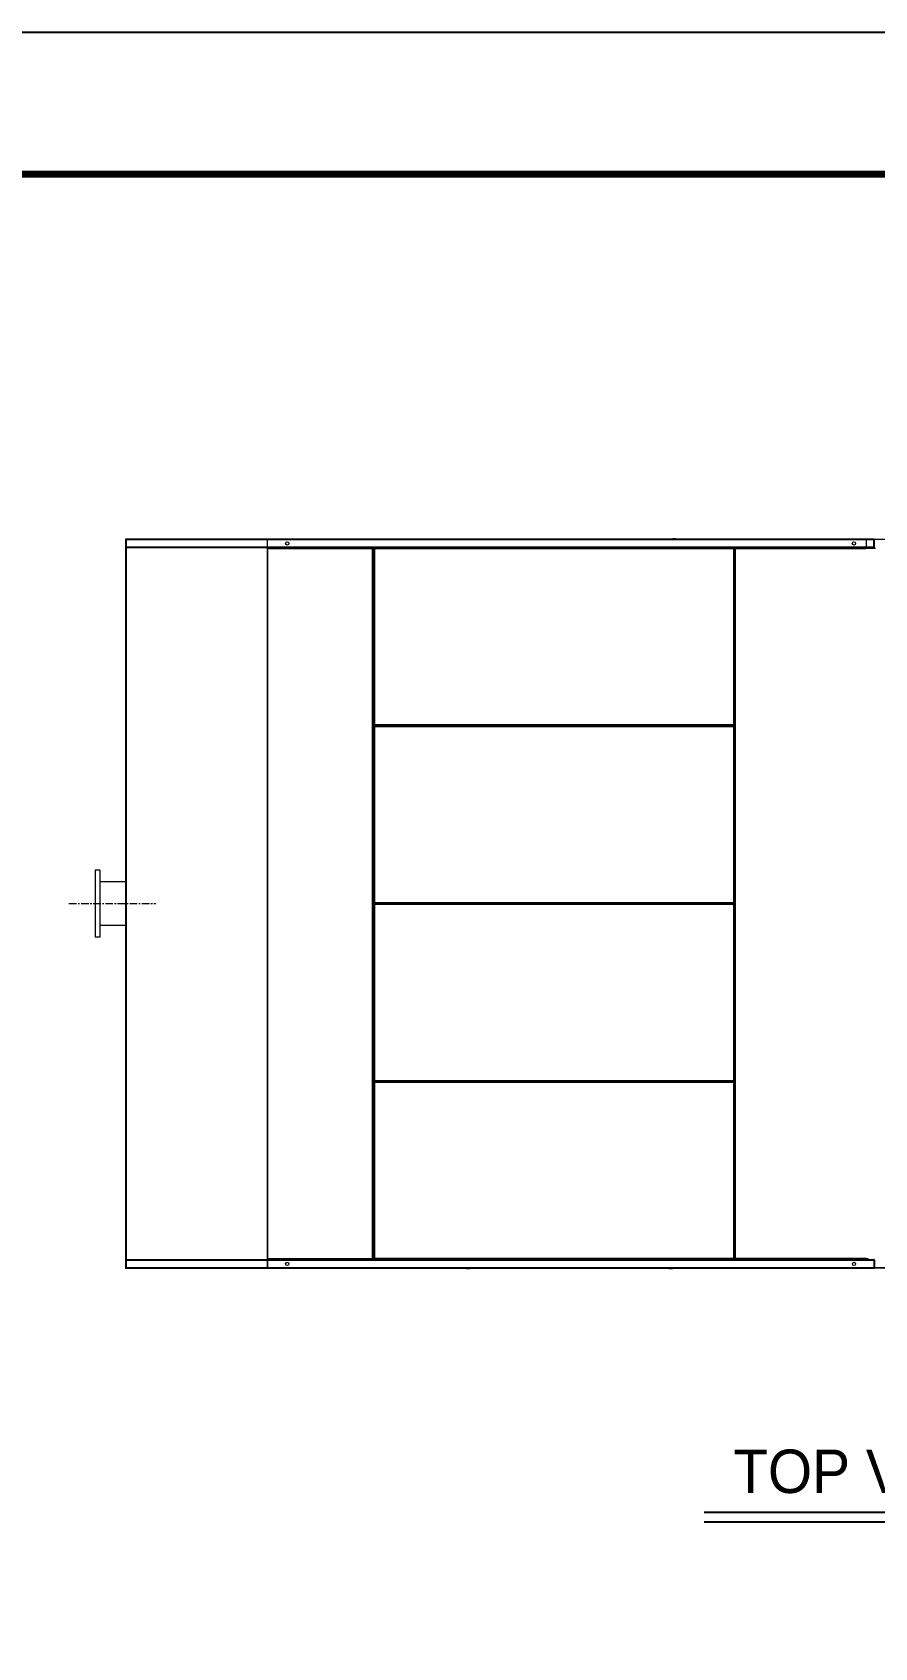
# Model space of a CAD drawing. Header units: millimetres. Extents: x 2739 to 32146, y 1792 to 22587.
# Drawn here: x 11671 to 15833, y 14609 to 22587 of the extents above; entities that cross this region are included whole.
import ezdxf
from ezdxf.enums import TextEntityAlignment as Align

# ---------------------------------------------------------------- set-up
doc = ezdxf.new("R2010")
doc.units = ezdxf.units.MM
doc.linetypes.add('CENTER', pattern=[2, 1.25, -0.25, 0.25, -0.25])
for name, color, linetype in [('center', 1, 'CENTER'), ('냉각탑_box', 1, 'Continuous'), ('냉각탑_form', 1, 'Continuous'), ('냉각탑_text', 3, 'Continuous')]:
    doc.layers.add(name, color=color, linetype=linetype)
doc.styles.add('돋움', font='Dotum.ttf')

# ---------------------------------------------------------------- blocks, each defined once
blk = doc.blocks.new('4')
at = {"lineweight": 20}
for p, q in [((12832.3, 20084), (12132.3, 20084)), ((12132.3, 20084), (12132.3, 16484)), ((12135.3, 20084), (12135.3, 16484)), ((12832.3, 20081), (12135.3, 20081)), ((12832.3, 20045), (12135.3, 20045)), ((12832.3, 20042), (12135.3, 20042)), ((12832.3, 16484), (12832.3, 20084)), ((15828.8, 20084), (18231, 20084)), ((12135.3, 16526), (12832.3, 16526)), ((12135.3, 16523), (12832.3, 16523)), ((12132.3, 16484), (12832.3, 16484)), ((12135.3, 16487), (12832.3, 16487)), ((18231, 16484), (12832.3, 16484))]:
    blk.add_line(p, q, dxfattribs=at)
at = {"color": 7, "lineweight": 20}
for p, q in [((15828.8, 20084), (12832.3, 20084)), ((15828.8, 20080.6), (12832.3, 20080.6)), ((15828.8, 20045.4), (12832.3, 20045.4)), ((15827.1, 20042), (12833.9, 20042)), ((12835.3, 16531.4), (12835.3, 20036.6)), ((13352.5, 16531.4), (13352.5, 20036.6)), ((13355.9, 16529.7), (13355.9, 20038.3)), ((15136.5, 20040), (13361.3, 20040)), ((15136.5, 20036.6), (13361.3, 20036.6)), ((15141.9, 16529.7), (15141.9, 20038.3)), ((15145.3, 16531.4), (15145.3, 20036.6)), ((15136.5, 19166.4), (13361.3, 19166.4)), ((15136.5, 19163), (13361.3, 19163)), ((15136.5, 19161.5), (13361.3, 19161.5)), ((15136.5, 19158.1), (13361.3, 19158.1)), ((15136.5, 18287.9), (13361.3, 18287.9)), ((15136.5, 18284.5), (13361.3, 18284.5)), ((15136.5, 18283), (13361.3, 18283)), ((15136.5, 18279.6), (13361.3, 18279.6)), ((15136.5, 17409.4), (13361.3, 17409.4)), ((15136.5, 17406), (13361.3, 17406)), ((15136.5, 17404.5), (13361.3, 17404.5)), ((15136.5, 17401.1), (13361.3, 17401.1)), ((12832.3, 16522.6), (15828.9, 16522.6)), ((12834, 16526), (15827.2, 16526)), ((15136.5, 16530.9), (13361.3, 16530.9)), ((15136.5, 16527.5), (13361.3, 16527.5)), ((12832.3, 16487.4), (15828.9, 16487.4)), ((12832.3, 16484), (15828.9, 16484))]:
    blk.add_line(p, q, dxfattribs=at)
at = {"color": 7, "lineweight": 20, "ltscale": 0.000562932}
for p, q in [((12832.3, 20038.3), (12833.3, 20038.3)), ((13354.6, 20038.3), (13355.9, 20038.3)), ((15141.9, 20038.3), (15143.3, 20038.3)), ((12833.3, 16529.7), (12832.3, 16529.7)), ((13355.9, 16529.7), (13354.6, 16529.7)), ((15143.3, 16529.7), (15141.9, 16529.7)), ((15791.6, 16529.7), (15792.9, 16529.7))]:
    blk.add_line(p, q, dxfattribs=at)
at = {"color": 7, "lineweight": 20, "ltscale": 0.23175}
for p, q in [((13352.5, 20036.6), (12832.3, 20036.6)), ((12832.3, 16531.4), (13352.5, 16531.4))]:
    blk.add_line(p, q, dxfattribs=at)
at = {"color": 7, "lineweight": 20, "ltscale": 0.000502197}
for p, q in [((12834.5, 20038.3), (12833.3, 20038.3)), ((13353.4, 20038.3), (13354.6, 20038.3)), ((15144.5, 20038.3), (15143.3, 20038.3)), ((12834.5, 16529.7), (12833.3, 16529.7)), ((15144.5, 16529.7), (15143.3, 16529.7)), ((15790.4, 16529.7), (15791.6, 16529.7))]:
    blk.add_line(p, q, dxfattribs=at)
at = {"color": 7, "lineweight": 20, "ltscale": 0.232167}
for p, q in [((13353, 20040), (12833.9, 20040)), ((12833.9, 16528), (13353, 16528))]:
    blk.add_line(p, q, dxfattribs=at)
at = {"color": 7, "lineweight": 20, "ltscale": 0.000414929}
for p, q in [((12833.9, 20040), (12833.9, 20039)), ((13353.9, 20040), (13353.9, 20039)), ((15143.9, 20040), (15143.9, 20039)), ((12833.9, 16528), (12833.9, 16529)), ((13353.9, 16528), (13353.9, 16529)), ((15143.9, 16529), (15143.9, 16528)), ((15790.9, 16529), (15790.9, 16528))]:
    blk.add_line(p, q, dxfattribs=at)
at = {"color": 7, "lineweight": 20, "ltscale": 0.000375}
for p, q in [((12834.8, 20040), (12833.9, 20040)), ((12879, 20040), (12878.1, 20040)), ((13353, 20040), (13353.9, 20040)), ((13873.2, 20040), (13874.1, 20040)), ((15139.9, 20037.1), (15139.9, 20038)), ((15144.8, 20040), (15143.9, 20040)), ((15391, 20040), (15390.1, 20040)), ((15785.2, 20040), (15786.1, 20040)), ((15790, 20040), (15790.9, 20040)), ((15139.9, 19165.9), (15139.9, 19165)), ((15139.9, 19158.6), (15139.9, 19159.5)), ((15139.9, 18287.4), (15139.9, 18286.5)), ((15139.9, 18282.1), (15139.9, 18283)), ((15139.9, 17410.9), (15139.9, 17410)), ((15139.9, 17403.6), (15139.9, 17404.5)), ((12834.8, 16528), (12833.9, 16528)), ((13353, 16528), (13353.9, 16528)), ((15139.9, 16532.4), (15139.9, 16531.5)), ((15144.8, 16528), (15143.9, 16528)), ((15790, 16528), (15790.9, 16528))]:
    blk.add_line(p, q, dxfattribs=at)
at = {"color": 7, "lineweight": 20, "ltscale": 0.000293404}
for p, q in [((12833.9, 20038.3), (12833.9, 20039)), ((13353.9, 20038.3), (13353.9, 20039)), ((15143.9, 20038.3), (15143.9, 20039)), ((12833.9, 16529.7), (12833.9, 16529)), ((13353.9, 16529.7), (13353.9, 16529)), ((15143.9, 16529.7), (15143.9, 16529)), ((15790.9, 16529.7), (15790.9, 16529))]:
    blk.add_line(p, q, dxfattribs=at)
at = {"color": 7, "lineweight": 20, "ltscale": 0.000333333}
for p, q in [((12835.1, 20040), (12834.3, 20040)), ((12916.5, 20040), (12915.6, 20040)), ((13061.2, 20040), (13060.4, 20040)), ((13110.3, 20040), (13111.1, 20040)), ((13191.6, 20040), (13192.5, 20040)), ((13336.4, 20040), (13337.2, 20040))]:
    blk.add_line(p, q, dxfattribs=at)
at = {"color": 7, "lineweight": 20, "ltscale": 0.010333}
blk.add_line((13299.9, 20042), (13324.7, 20042), dxfattribs=at)
at = {"color": 7, "lineweight": 20, "ltscale": 0.000833346}
for p, q in [((13324.7, 20042), (13324.7, 20040)), ((15324.7, 20042), (15324.7, 20040))]:
    blk.add_line(p, q, dxfattribs=at)
at = {"color": 7, "lineweight": 20, "ltscale": 0.000625002}
blk.add_line((13353, 20040), (13354.5, 20040), dxfattribs=at)
at = {"color": 7, "lineweight": 20, "ltscale": 0.001542}
blk.add_line((13354.5, 20040), (13358.2, 20040), dxfattribs=at)
at = {"color": 7, "lineweight": 20, "ltscale": 0.000708346}
blk.add_line((13354.5, 20040), (13354.5, 20038.3), dxfattribs=at)
at = {"color": 7, "lineweight": 20, "ltscale": 0.000547135}
for p, q in [((13357.2, 20038.3), (13355.9, 20038.3)), ((13357.2, 16529.7), (13355.9, 16529.7))]:
    blk.add_line(p, q, dxfattribs=at)
at = {"color": 7, "lineweight": 20, "ltscale": 0.000414935}
for p, q in [((13356.9, 20039), (13356.2, 20038.3)), ((15829.5, 20043), (15828.8, 20043.7)), ((13356.9, 19526), (13356.2, 19526.7)), ((13356.9, 19522), (13356.2, 19521.3)), ((13356.9, 18966), (13356.2, 18966.7)), ((13356.9, 18962), (13356.2, 18961.3)), ((13356.9, 18495), (13356.2, 18495.7)), ((13356.9, 18073), (13356.2, 18072.3)), ((13356.9, 17606), (13356.2, 17606.7)), ((13356.9, 17602), (13356.2, 17601.3)), ((13356.9, 17046), (13356.2, 17046.7)), ((13356.9, 17042), (13356.2, 17041.3)), ((13356.9, 16529), (13356.2, 16529.7)), ((15829.6, 16525), (15828.9, 16524.3))]:
    blk.add_line(p, q, dxfattribs=at)
at = {"color": 7, "lineweight": 20, "ltscale": 0.000249753}
blk.add_line((13357.6, 20038), (13358.2, 20038), dxfattribs=at)
at = {"color": 7, "lineweight": 20, "ltscale": 0.000833333}
for p, q in [((13359.9, 20037.1), (13357.9, 20037.1)), ((13358.2, 20038), (13358.2, 20040)), ((15136.5, 20038), (15136.5, 20040)), ((15137.9, 20037.1), (15139.9, 20037.1)), ((15139.6, 20038), (15139.6, 20040)), ((13359.9, 19165.9), (13357.9, 19165.9)), ((13359.9, 19158.6), (13357.9, 19158.6)), ((13358.2, 19165), (13358.2, 19163)), ((13358.2, 19159.5), (13358.2, 19161.5)), ((15136.5, 19165), (15136.5, 19163)), ((15136.5, 19159.5), (15136.5, 19161.5)), ((15137.9, 19165.9), (15139.9, 19165.9)), ((15137.9, 19158.6), (15139.9, 19158.6)), ((15139.6, 19165), (15139.6, 19163)), ((15139.6, 19159.5), (15139.6, 19161.5)), ((13357.9, 18490), (13355.9, 18490)), ((13359.9, 18287.4), (13357.9, 18287.4)), ((13359.9, 18280.1), (13357.9, 18280.1)), ((13358.2, 18286.5), (13358.2, 18284.5)), ((13358.2, 18281), (13358.2, 18283)), ((15136.5, 18286.5), (15136.5, 18284.5)), ((15136.5, 18281), (15136.5, 18283)), ((15137.9, 18287.4), (15139.9, 18287.4)), ((15137.9, 18280.1), (15139.9, 18280.1)), ((15139.6, 18286.5), (15139.6, 18284.5)), ((15139.6, 18281), (15139.6, 18283)), ((13357.9, 18078), (13355.9, 18078)), ((13359.9, 17408.9), (13357.9, 17408.9)), ((13359.9, 17401.6), (13357.9, 17401.6)), ((13358.2, 17408), (13358.2, 17406)), ((13358.2, 17402.5), (13358.2, 17404.5)), ((15136.5, 17408), (15136.5, 17406)), ((15136.5, 17402.5), (15136.5, 17404.5)), ((15137.9, 17408.9), (15139.9, 17408.9)), ((15137.9, 17401.6), (15139.9, 17401.6)), ((15139.6, 17408), (15139.6, 17406)), ((15139.6, 17402.5), (15139.6, 17404.5)), ((13359.9, 16530.4), (13357.9, 16530.4)), ((13358.2, 16529.5), (13358.2, 16527.5)), ((15136.5, 16529.5), (15136.5, 16527.5)), ((15137.9, 16530.4), (15139.9, 16530.4)), ((15139.6, 16529.5), (15139.6, 16527.5))]:
    blk.add_line(p, q, dxfattribs=at)
at = {"color": 7, "lineweight": 20, "ltscale": 0.000208333}
for p, q in [((13357.9, 20037.1), (13357.9, 20036.6)), ((13359.9, 20037.1), (13359.9, 20036.6)), ((15137.9, 20036.6), (15137.9, 20037.1)), ((15139.9, 20036.6), (15139.9, 20037.1)), ((13357.9, 19166.4), (13357.9, 19165.9)), ((13357.9, 19158.6), (13357.9, 19158.1)), ((13359.9, 19166.4), (13359.9, 19165.9)), ((13359.9, 19158.6), (13359.9, 19158.1)), ((15137.9, 19165.9), (15137.9, 19166.4)), ((15137.9, 19158.1), (15137.9, 19158.6)), ((15139.9, 19165.9), (15139.9, 19166.4)), ((15139.9, 19158.1), (15139.9, 19158.6)), ((13357.9, 18287.9), (13357.9, 18287.4)), ((13357.9, 18280.1), (13357.9, 18279.6)), ((13359.9, 18287.9), (13359.9, 18287.4)), ((13359.9, 18280.1), (13359.9, 18279.6)), ((15137.9, 18287.4), (15137.9, 18287.9)), ((15137.9, 18279.6), (15137.9, 18280.1)), ((15139.9, 18287.4), (15139.9, 18287.9)), ((15139.9, 18279.6), (15139.9, 18280.1)), ((13357.9, 17409.4), (13357.9, 17408.9)), ((13357.9, 17401.6), (13357.9, 17401.1)), ((13359.9, 17409.4), (13359.9, 17408.9)), ((13359.9, 17401.6), (13359.9, 17401.1)), ((15137.9, 17408.9), (15137.9, 17409.4)), ((15137.9, 17401.1), (15137.9, 17401.6)), ((15139.9, 17408.9), (15139.9, 17409.4)), ((15139.9, 17401.1), (15139.9, 17401.6)), ((13357.9, 16530.9), (13357.9, 16530.4)), ((13359.9, 16530.9), (13359.9, 16530.4)), ((15137.9, 16530.4), (15137.9, 16530.9)), ((15139.9, 16530.4), (15139.9, 16530.9))]:
    blk.add_line(p, q, dxfattribs=at)
at = {"color": 7, "lineweight": 20, "ltscale": 0.001417}
for p, q in [((13357.9, 20036.6), (13361.3, 20036.6)), ((13361.3, 20036.6), (13361.3, 20040)), ((15136.5, 20036.6), (15136.5, 20040)), ((15139.9, 20036.6), (15136.5, 20036.6)), ((15791.2, 20080.6), (15791.2, 20084)), ((15828.8, 20080.6), (15828.8, 20084)), ((13357.9, 19166.4), (13361.3, 19166.4)), ((13357.9, 19158.1), (13361.3, 19158.1)), ((13361.3, 19166.4), (13361.3, 19163)), ((13361.3, 19158.1), (13361.3, 19161.5)), ((15139.9, 19166.4), (15136.5, 19166.4)), ((15136.5, 19166.4), (15136.5, 19163)), ((15136.5, 19158.1), (15136.5, 19161.5)), ((15139.9, 19158.1), (15136.5, 19158.1)), ((13357.9, 18287.9), (13361.3, 18287.9)), ((13357.9, 18279.6), (13361.3, 18279.6)), ((13361.3, 18287.9), (13361.3, 18284.5)), ((13361.3, 18279.6), (13361.3, 18283)), ((15139.9, 18287.9), (15136.5, 18287.9)), ((15136.5, 18287.9), (15136.5, 18284.5)), ((15136.5, 18279.6), (15136.5, 18283)), ((15139.9, 18279.6), (15136.5, 18279.6)), ((13357.9, 17409.4), (13361.3, 17409.4)), ((13357.9, 17401.1), (13361.3, 17401.1)), ((13361.3, 17409.4), (13361.3, 17406)), ((13361.3, 17401.1), (13361.3, 17404.5)), ((15139.9, 17409.4), (15136.5, 17409.4)), ((15136.5, 17409.4), (15136.5, 17406)), ((15136.5, 17401.1), (15136.5, 17404.5)), ((15139.9, 17401.1), (15136.5, 17401.1)), ((13357.9, 16530.9), (13361.3, 16530.9)), ((13361.3, 16530.9), (13361.3, 16527.5)), ((15139.9, 16530.9), (15136.5, 16530.9)), ((15136.5, 16530.9), (15136.5, 16527.5)), ((12832.3, 16487.4), (12832.3, 16484)), ((15791.2, 16487.4), (15791.2, 16484)), ((15828.9, 16487.4), (15828.9, 16484))]:
    blk.add_line(p, q, dxfattribs=at)
at = {"color": 7, "lineweight": 20, "ltscale": 0.362583}
for p, q in [((13357.9, 20036.6), (13357.9, 19166.4)), ((13361.3, 20036.6), (13361.3, 19166.4)), ((15136.5, 19166.4), (15136.5, 20036.6)), ((15139.9, 19166.4), (15139.9, 20036.6)), ((13357.9, 19158.1), (13357.9, 18287.9)), ((13361.3, 19158.1), (13361.3, 18287.9)), ((15136.5, 18287.9), (15136.5, 19158.1)), ((15139.9, 18287.9), (15139.9, 19158.1)), ((13357.9, 18279.6), (13357.9, 17409.4)), ((13361.3, 18279.6), (13361.3, 17409.4)), ((15136.5, 17409.4), (15136.5, 18279.6)), ((15139.9, 17409.4), (15139.9, 18279.6)), ((13357.9, 17401.1), (13357.9, 16530.9)), ((13361.3, 17401.1), (13361.3, 16530.9)), ((15136.5, 16530.9), (15136.5, 17401.1)), ((15139.9, 16530.9), (15139.9, 17401.1))]:
    blk.add_line(p, q, dxfattribs=at)
at = {"color": 7, "lineweight": 20, "ltscale": 0.001292}
for p, q in [((13358.2, 20040), (13361.3, 20040)), ((13358.2, 20038), (13361.3, 20038)), ((15139.6, 20040), (15136.5, 20040)), ((15139.6, 20038), (15136.5, 20038)), ((13358.2, 19165), (13361.3, 19165)), ((13358.2, 19163), (13361.3, 19163)), ((13358.2, 19161.5), (13361.3, 19161.5)), ((13358.2, 19159.5), (13361.3, 19159.5)), ((15139.6, 19165), (15136.5, 19165)), ((15139.6, 19163), (15136.5, 19163)), ((15139.6, 19161.5), (15136.5, 19161.5)), ((15139.6, 19159.5), (15136.5, 19159.5)), ((13358.2, 18286.5), (13361.3, 18286.5)), ((13358.2, 18284.5), (13361.3, 18284.5)), ((13358.2, 18283), (13361.3, 18283)), ((13358.2, 18281), (13361.3, 18281)), ((15139.6, 18286.5), (15136.5, 18286.5)), ((15139.6, 18284.5), (15136.5, 18284.5)), ((15139.6, 18283), (15136.5, 18283)), ((15139.6, 18281), (15136.5, 18281)), ((13358.2, 17408), (13361.3, 17408)), ((13358.2, 17406), (13361.3, 17406)), ((13358.2, 17404.5), (13361.3, 17404.5)), ((13358.2, 17402.5), (13361.3, 17402.5)), ((15139.6, 17408), (15136.5, 17408)), ((15139.6, 17406), (15136.5, 17406)), ((15139.6, 17404.5), (15136.5, 17404.5)), ((15139.6, 17402.5), (15136.5, 17402.5)), ((13358.2, 16529.5), (13361.3, 16529.5)), ((13358.2, 16527.5), (13361.3, 16527.5)), ((15139.6, 16529.5), (15136.5, 16529.5)), ((15139.6, 16527.5), (15136.5, 16527.5))]:
    blk.add_line(p, q, dxfattribs=at)
at = {"color": 7, "lineweight": 20, "ltscale": 0.000583333}
for p, q in [((13361.3, 20037.1), (13359.9, 20037.1)), ((15136.5, 20037.1), (15137.9, 20037.1)), ((15830.1, 20040), (15828.7, 20040)), ((13361.3, 19165.9), (13359.9, 19165.9)), ((13361.3, 19158.6), (13359.9, 19158.6)), ((15136.5, 19165.9), (15137.9, 19165.9)), ((15136.5, 19158.6), (15137.9, 19158.6)), ((13361.3, 18287.4), (13359.9, 18287.4)), ((13361.3, 18280.1), (13359.9, 18280.1)), ((15136.5, 18287.4), (15137.9, 18287.4)), ((15136.5, 18280.1), (15137.9, 18280.1)), ((13361.3, 17408.9), (13359.9, 17408.9)), ((13361.3, 17401.6), (13359.9, 17401.6)), ((15136.5, 17408.9), (15137.9, 17408.9)), ((15136.5, 17401.6), (15137.9, 17401.6)), ((13361.3, 16530.4), (13359.9, 16530.4)), ((13359.9, 16530), (13361.3, 16530)), ((15136.5, 16530.4), (15137.9, 16530.4)), ((15794.3, 16529.7), (15792.9, 16529.7))]:
    blk.add_line(p, q, dxfattribs=at)
at = {"color": 7, "lineweight": 20, "ltscale": 0.000128159}
for p, q in [((13361.3, 20039.7), (13361.3, 20040)), ((13361.3, 19163.3), (13361.3, 19163)), ((13361.3, 19161.2), (13361.3, 19161.5)), ((13361.3, 18284.8), (13361.3, 18284.5)), ((13361.3, 18282.7), (13361.3, 18283)), ((13361.3, 17406.3), (13361.3, 17406)), ((13361.3, 17404.2), (13361.3, 17404.5)), ((13361.3, 16527.8), (13361.3, 16527.5))]:
    blk.add_line(p, q, dxfattribs=at)
at = {"color": 7, "lineweight": 20, "ltscale": 0.00075}
for p, q in [((13395.1, 20040), (13393.3, 20040)), ((13461.1, 20040), (13462.9, 20040)), ((13929.1, 20040), (13927.3, 20040)), ((14071.1, 20040), (14072.9, 20040)), ((14234.1, 20040), (14232.3, 20040)), ((14376.1, 20040), (14377.9, 20040)), ((14844.1, 20040), (14842.3, 20040)), ((14910.1, 20040), (14911.9, 20040))]:
    blk.add_line(p, q, dxfattribs=at)
at = {"color": 7, "lineweight": 20, "ltscale": 0.000374988}
for p, q in [((13880.2, 20040), (13879.3, 20040)), ((14509.4, 20040), (14510.3, 20040)), ((14517.2, 20040), (14516.3, 20040)), ((15146.4, 20040), (15147.3, 20040)), ((15154.2, 20040), (15153.3, 20040)), ((15783.4, 20040), (15784.3, 20040))]:
    blk.add_line(p, q, dxfattribs=at)
at = {"color": 7, "lineweight": 20, "ltscale": 0.005083}
for p, q in [((14816.6, 20085.6), (14828.8, 20085.6)), ((14848.1, 20085.6), (14835.9, 20085.6)), ((13816.1, 16482.4), (13828.3, 16482.4)), ((13847.6, 16482.4), (13835.4, 16482.4)), ((14816.6, 16482.4), (14828.8, 16482.4)), ((14848.1, 16482.4), (14835.9, 16482.4))]:
    blk.add_line(p, q, dxfattribs=at)
at = {"color": 7, "lineweight": 20, "ltscale": 0.000208344}
for p, q in [((15136.5, 20037.1), (15136.5, 20036.6)), ((15136.5, 19158.6), (15136.5, 19158.1)), ((15136.5, 18280.1), (15136.5, 18279.6)), ((15136.5, 17401.6), (15136.5, 17401.1))]:
    blk.add_line(p, q, dxfattribs=at)
at = {"color": 7, "lineweight": 20, "ltscale": 0.002167}
blk.add_line((15139.6, 20040), (15144.8, 20040), dxfattribs=at)
at = {"color": 7, "lineweight": 20, "ltscale": 0.000124937}
for p, q in [((15139.9, 20038), (15139.6, 20038)), ((15139.9, 19165), (15139.6, 19165)), ((15139.9, 19159.5), (15139.6, 19159.5)), ((15139.9, 18286.5), (15139.6, 18286.5)), ((15139.9, 18283), (15139.6, 18283)), ((15139.9, 17404.5), (15139.6, 17404.5))]:
    blk.add_line(p, q, dxfattribs=at)
at = {"color": 7, "lineweight": 20, "ltscale": 0.000833328}
for p, q in [((15139.9, 20036.6), (15141.9, 20036.6)), ((15139.9, 16558), (15141.9, 16558))]:
    blk.add_line(p, q, dxfattribs=at)
at = {"color": 7, "lineweight": 20, "ltscale": 0.268833}
for p, q in [((15790, 20040), (15144.8, 20040)), ((15790, 16528), (15144.8, 16528))]:
    blk.add_line(p, q, dxfattribs=at)
at = {"color": 7, "lineweight": 20, "ltscale": 0.268417}
for p, q in [((15789.5, 20036.6), (15145.3, 20036.6)), ((15789.5, 16531.4), (15145.3, 16531.4))]:
    blk.add_line(p, q, dxfattribs=at)
at = {"color": 7, "lineweight": 20, "ltscale": 0.008667}
blk.add_line((15303.9, 20042), (15324.7, 20042), dxfattribs=at)
at = {"color": 7, "lineweight": 20, "ltscale": 0.000162417}
blk.add_line((15790.4, 20040), (15790, 20040), dxfattribs=at)
at = {"color": 7, "lineweight": 20, "ltscale": 0.004227}
blk.add_line((15790.4, 20040), (15800.6, 20040), dxfattribs=at)
at = {"color": 7, "lineweight": 20, "ltscale": 0.014667}
for p, q in [((15791.2, 20080.6), (15791.2, 20045.4)), ((15828.8, 20045.4), (15828.8, 20080.6)), ((12832.3, 16522.6), (12832.3, 16487.4)), ((15828.9, 16522.6), (15828.9, 16487.4))]:
    blk.add_line(p, q, dxfattribs=at)
at = {"color": 7, "lineweight": 20, "ltscale": 0.001131}
for p, q in [((15791.2, 20042.7), (15791.2, 20045.4)), ((15828.8, 20045.4), (15828.8, 20042.7)), ((12832.3, 16522.6), (12832.3, 16525.3)), ((15828.9, 16525.3), (15828.9, 16522.6))]:
    blk.add_line(p, q, dxfattribs=at)
at = {"color": 7, "lineweight": 20, "ltscale": 0.011728}
blk.add_line((15800.6, 20040), (15828.7, 20040), dxfattribs=at)
at = {"color": 7, "lineweight": 20, "ltscale": 0.015372}
blk.add_line((15800.6, 20040), (15837.4, 20040), dxfattribs=at)
at = {"color": 7, "lineweight": 20, "ltscale": 0.000902586}
blk.add_line((15829.3, 20042), (15827.1, 20042), dxfattribs=at)
at = {"color": 7, "lineweight": 20, "ltscale": 0.000708333}
for p, q in [((15830.5, 20082), (15828.8, 20082)), ((13354.5, 16528), (13354.5, 16529.7)), ((15830.6, 16486), (15828.9, 16486))]:
    blk.add_line(p, q, dxfattribs=at)
at = {"color": 7, "lineweight": 20, "ltscale": 0.000708334}
for p, q in [((15830.5, 20045.4), (15828.8, 20045.4)), ((15830.6, 16522.6), (15828.9, 16522.6))]:
    blk.add_line(p, q, dxfattribs=at)
at = {"color": 7, "lineweight": 20, "ltscale": 0.00030251}
blk.add_line((15829.2, 20083.3), (15829.2, 20084), dxfattribs=at)
at = {"color": 7, "lineweight": 20, "ltscale": 2.22761e-05}
blk.add_line((15830.4, 20044.8), (15830.5, 20044.8), dxfattribs=at)
at = {"color": 7, "lineweight": 20, "ltscale": 2.22174e-05}
blk.add_line((15830.4, 20044.8), (15830.5, 20044.8), dxfattribs=at)
at = {"color": 7, "lineweight": 20, "ltscale": 0.000333335}
blk.add_line((15830.5, 20082.8), (15830.5, 20082), dxfattribs=at)
at = {"color": 7, "lineweight": 20, "ltscale": 0.01525}
for p, q in [((15830.5, 20082), (15830.5, 20045.4)), ((15830.6, 16486), (15830.6, 16522.6))]:
    blk.add_line(p, q, dxfattribs=at)
at = {"color": 7, "lineweight": 20, "ltscale": 0.000249929}
blk.add_line((15830.5, 20045.4), (15830.5, 20044.8), dxfattribs=at)
at = {"color": 7, "lineweight": 20, "ltscale": 0.000824955}
blk.add_line((15830.5, 20044.8), (15830.5, 20042.8), dxfattribs=at)
at = {"color": 7, "lineweight": 20, "ltscale": 0.000364732}
for p, q in [((15831, 20042.6), (15830.5, 20043.3)), ((15831, 16525.4), (15830.5, 16524.7))]:
    blk.add_line(p, q, dxfattribs=at)
at = {"color": 7, "lineweight": 20, "ltscale": 0.015833}
for p, q in [((15832.1, 20044.8), (15832.1, 20082.8)), ((15832.1, 16523.2), (15832.1, 16485.2))]:
    blk.add_line(p, q, dxfattribs=at)
at = {"color": 7, "lineweight": 20, "ltscale": 0.00083334}
for p, q in [((15141.9, 20010), (15139.9, 20010)), ((15141.9, 16531.4), (15139.9, 16531.4))]:
    blk.add_line(p, q, dxfattribs=at)
at = {"color": 7, "lineweight": 20, "ltscale": 0.000547189}
for p, q in [((13357.2, 19526.7), (13355.9, 19526.7)), ((13357.2, 19521.3), (13355.9, 19521.3)), ((13357.2, 18966.7), (13355.9, 18966.7)), ((13357.2, 18961.3), (13355.9, 18961.3)), ((13357.2, 18495.7), (13355.9, 18495.7)), ((13357.2, 18072.3), (13355.9, 18072.3)), ((13357.2, 17606.7), (13355.9, 17606.7)), ((13357.2, 17601.3), (13355.9, 17601.3)), ((13357.2, 17046.7), (13355.9, 17046.7)), ((13357.2, 17041.3), (13355.9, 17041.3))]:
    blk.add_line(p, q, dxfattribs=at)
at = {"color": 7, "lineweight": 20, "ltscale": 0.003042}
for p, q in [((13357.9, 19158.6), (13357.9, 19165.9)), ((13357.9, 18280.1), (13357.9, 18287.4)), ((13357.9, 18280.1), (13357.9, 18287.4)), ((13357.9, 17401.6), (13357.9, 17408.9))]:
    blk.add_line(p, q, dxfattribs=at)
at = {"color": 7, "lineweight": 20, "ltscale": 0.000625}
for p, q in [((13361.3, 19161.5), (13361.3, 19163)), ((13458, 19161.5), (13458, 19163)), ((13461.4, 19161.5), (13461.4, 19163)), ((13466.1, 19163), (13466.1, 19161.5)), ((13520.4, 19163), (13520.4, 19161.5)), ((13525.6, 19163), (13525.6, 19161.5)), ((13540.4, 19161.5), (13540.4, 19163)), ((13542.9, 19161.5), (13542.9, 19163)), ((13545.5, 19163), (13545.5, 19161.5)), ((13545.5, 19163), (13545.5, 19161.5)), ((13545.6, 19163), (13545.6, 19161.5)), ((13550.7, 19163), (13550.7, 19161.5)), ((13552.7, 19163), (13552.7, 19161.5)), ((13587.5, 19163), (13587.5, 19161.5)), ((13872.7, 19161.5), (13872.7, 19163)), ((13876.1, 19161.5), (13876.1, 19163)), ((13877.3, 19163), (13877.3, 19161.5)), ((13880.7, 19163), (13880.7, 19161.5)), ((13884.3, 19163), (13884.3, 19161.5)), ((13924.1, 19163), (13924.1, 19161.5)), ((13929.3, 19163), (13929.3, 19161.5)), ((13991.9, 19161.5), (13991.9, 19163)), ((14006.7, 19161.5), (14006.7, 19163)), ((14011.9, 19163), (14011.9, 19161.5)), ((14017.1, 19163), (14017.1, 19161.5)), ((14031.9, 19161.5), (14031.9, 19163)), ((14070.9, 19163), (14070.9, 19161.5)), ((14229.1, 19163), (14229.1, 19161.5)), ((14234.3, 19163), (14234.3, 19161.5)), ((14375.9, 19163), (14375.9, 19161.5)), ((14508.9, 19163), (14508.9, 19161.5)), ((14512.3, 19163), (14512.3, 19161.5)), ((14514.3, 19163), (14514.3, 19161.5)), ((14517.7, 19163), (14517.7, 19161.5)), ((14521.3, 19163), (14521.3, 19161.5)), ((14839.1, 19163), (14839.1, 19161.5)), ((14844.3, 19163), (14844.3, 19161.5)), ((14909.9, 19163), (14909.9, 19161.5)), ((14915.1, 19163), (14915.1, 19161.5)), ((14915.1, 19163), (14915.1, 19161.5)), ((14917.7, 19161.5), (14917.7, 19163)), ((14919.7, 19163), (14919.7, 19161.5)), ((15005.3, 19161.5), (15005.3, 19163)), ((15020.1, 19161.5), (15020.1, 19163)), ((15025.3, 19161.5), (15025.3, 19163)), ((15035.5, 19161.5), (15035.5, 19163)), ((15070.1, 19161.5), (15070.1, 19163)), ((15073.5, 19161.5), (15073.5, 19163)), ((15075.5, 19163), (15075.5, 19161.5)), ((15075.5, 19163), (15075.5, 19161.5)), ((15075.6, 19163), (15075.6, 19161.5)), ((15080.7, 19163), (15080.7, 19161.5)), ((15082.7, 19163), (15082.7, 19161.5)), ((13361.3, 18283), (13361.3, 18284.5)), ((13458, 18283), (13458, 18284.5)), ((13461.4, 18283), (13461.4, 18284.5)), ((13361.3, 17404.5), (13361.3, 17406)), ((13458, 17404.5), (13458, 17406)), ((13461.4, 17404.5), (13461.4, 17406))]:
    blk.add_line(p, q, dxfattribs=at)
at = {"color": 7, "lineweight": 20, "ltscale": 0.000624608}
blk.add_line((13552.9, 19163), (13552.9, 19161.5), dxfattribs=at)
at = {"color": 7, "lineweight": 20, "ltscale": 0.000624057}
for p, q in [((14076.1, 19163), (14076.1, 19161.5)), ((14381.1, 19163), (14381.1, 19161.5))]:
    blk.add_line(p, q, dxfattribs=at)
at = {"color": 7, "lineweight": 20, "ltscale": 0.000208322}
for p, q in [((15136.5, 19166.4), (15136.5, 19165.9)), ((15136.5, 18287.9), (15136.5, 18287.4)), ((15136.5, 17409.4), (15136.5, 17408.9)), ((15136.5, 16530.9), (15136.5, 16530.4))]:
    blk.add_line(p, q, dxfattribs=at)
at = {"color": 7, "lineweight": 20, "ltscale": 0.009167}
for p, q in [((12004.3, 18449), (11982.3, 18449)), ((12004.3, 18119), (11982.3, 18119))]:
    blk.add_line(p, q, dxfattribs=at)
at = {"color": 7, "lineweight": 20, "ltscale": 0.1375}
for p, q in [((11982.3, 18449), (11982.3, 18119)), ((12004.3, 18449), (12004.3, 18119))]:
    blk.add_line(p, q, dxfattribs=at)
at = {"color": 7, "lineweight": 20, "ltscale": 0.041257}
for p, q in [((12132.3, 18392.2), (12004.3, 18392.2)), ((12132.3, 18175.9), (12004.3, 18175.9))]:
    blk.add_line(p, q, dxfattribs=at)
at = {"color": 7, "lineweight": 20, "ltscale": 0.000354584}
for p, q in [((13464.6, 18283.7), (13464.6, 18284.5)), ((15138.2, 18283.7), (15138.2, 18284.5)), ((13464.6, 17405.2), (13464.6, 17406)), ((15138.2, 17405.2), (15138.2, 17406))]:
    blk.add_line(p, q, dxfattribs=at)
at = {"color": 7, "lineweight": 20, "ltscale": 0.000270413}
for p, q in [((13464.6, 18283), (13464.6, 18283.7)), ((13464.6, 17404.5), (13464.6, 17405.2))]:
    blk.add_line(p, q, dxfattribs=at)
at = {"color": 7, "lineweight": 20, "ltscale": 0.000374989}
for p, q in [((15136.5, 18280.1), (15136.5, 18281)), ((15136.5, 17401.6), (15136.5, 17402.5))]:
    blk.add_line(p, q, dxfattribs=at)
at = {"color": 7, "lineweight": 20, "ltscale": 0.000270414}
for p, q in [((15138.2, 18283), (15138.2, 18283.7)), ((15138.2, 17404.5), (15138.2, 17405.2))]:
    blk.add_line(p, q, dxfattribs=at)
at = {"color": 7, "lineweight": 20, "ltscale": 0.000833336}
for p, q in [((15139.9, 18280.1), (15139.9, 18282.1)), ((15139.9, 17401.6), (15139.9, 17403.6))]:
    blk.add_line(p, q, dxfattribs=at)
at = {"color": 7, "lineweight": 20, "ltscale": 0.000375003}
for p, q in [((15138.2, 17408.9), (15138.2, 17408)), ((15138.2, 16530.4), (15138.2, 16529.5))]:
    blk.add_line(p, q, dxfattribs=at)
at = {"color": 7, "lineweight": 20, "ltscale": 1.08536e-05}
blk.add_line((12834, 16526), (12834, 16526), dxfattribs=at)
at = {"color": 7, "lineweight": 20, "ltscale": 1.28301e-05}
blk.add_line((12834.9, 16526), (12834.9, 16526), dxfattribs=at)
at = {"color": 7, "lineweight": 20, "ltscale": 8.21853e-06}
blk.add_line((12834.9, 16526), (12834.9, 16526), dxfattribs=at)
at = {"color": 7, "lineweight": 20, "ltscale": 2.41018e-05}
blk.add_line((12835.4, 16526), (12835.5, 16526), dxfattribs=at)
at = {"color": 7, "lineweight": 20, "ltscale": 1.62238e-05}
blk.add_line((12835.5, 16526), (12835.5, 16526), dxfattribs=at)
at = {"color": 7, "lineweight": 20, "ltscale": 3.6506e-06}
blk.add_line((12835.5, 16526), (12835.5, 16526), dxfattribs=at)
at = {"color": 7, "lineweight": 20, "ltscale": 0.000833321}
for p, q in [((13324.7, 16526), (13324.7, 16528)), ((15324.7, 16526), (15324.7, 16528))]:
    blk.add_line(p, q, dxfattribs=at)
at = {"color": 7, "lineweight": 20, "ltscale": 0.000250012}
blk.add_line((13353.9, 16528), (13354.5, 16528), dxfattribs=at)
at = {"color": 7, "lineweight": 20, "ltscale": 0.001512}
blk.add_line((13358.2, 16528), (13354.6, 16528), dxfattribs=at)
at = {"color": 7, "lineweight": 20, "ltscale": 0.000251269}
blk.add_line((13358.2, 16530), (13357.6, 16530), dxfattribs=at)
at = {"color": 7, "lineweight": 20, "ltscale": 0.000208346}
blk.add_line((13359.9, 16529.5), (13359.9, 16530), dxfattribs=at)
at = {"color": 7, "lineweight": 20, "ltscale": 0.000499589}
for p, q in [((13510.4, 16526.3), (13510.4, 16527.5)), ((13550.4, 16526.3), (13550.4, 16527.5)), ((13976.9, 16526.3), (13976.9, 16527.5)), ((14046.9, 16526.3), (14046.9, 16527.5)), ((14985.3, 16526.3), (14985.3, 16527.5)), ((15025.3, 16526.3), (15025.3, 16527.5))]:
    blk.add_line(p, q, dxfattribs=at)
at = {"color": 7, "lineweight": 20, "ltscale": 0.016667}
for p, q in [((13550.4, 16526.3), (13510.4, 16526.3)), ((15025.3, 16526.3), (14985.3, 16526.3))]:
    blk.add_line(p, q, dxfattribs=at)
at = {"color": 7, "lineweight": 20, "ltscale": 8.94681e-06}
blk.add_line((13828.3, 16526), (13828.3, 16526), dxfattribs=at)
at = {"color": 7, "lineweight": 20, "ltscale": 1.51616e-05}
blk.add_line((13828.3, 16526), (13828.3, 16526), dxfattribs=at)
at = {"color": 7, "lineweight": 20, "ltscale": 2.69547e-06}
blk.add_line((13828.3, 16526), (13828.3, 16526), dxfattribs=at)
at = {"color": 7, "lineweight": 20, "ltscale": 2.70045e-06}
blk.add_line((13835.4, 16526), (13835.4, 16526), dxfattribs=at)
at = {"color": 7, "lineweight": 20, "ltscale": 8.40029e-06}
blk.add_line((13835.4, 16526), (13835.4, 16526), dxfattribs=at)
at = {"color": 7, "lineweight": 20, "ltscale": 1.51768e-05}
blk.add_line((13835.4, 16526), (13835.4, 16526), dxfattribs=at)
at = {"color": 7, "lineweight": 20, "ltscale": 0.029167}
blk.add_line((14046.9, 16526.3), (13976.9, 16526.3), dxfattribs=at)
at = {"color": 7, "lineweight": 20, "ltscale": 3.50751e-06}
blk.add_line((14828.8, 16526), (14828.8, 16526), dxfattribs=at)
at = {"color": 7, "lineweight": 20, "ltscale": 1.0193e-05}
blk.add_line((14828.8, 16526), (14828.8, 16526), dxfattribs=at)
at = {"color": 7, "lineweight": 20, "ltscale": 1.41996e-05}
blk.add_line((14828.8, 16526), (14828.8, 16526), dxfattribs=at)
at = {"color": 7, "lineweight": 20, "ltscale": 8.67599e-06}
blk.add_line((14835.9, 16526), (14835.9, 16526), dxfattribs=at)
at = {"color": 7, "lineweight": 20, "ltscale": 1.72064e-05}
blk.add_line((14835.9, 16526), (14835.9, 16526), dxfattribs=at)
at = {"color": 7, "lineweight": 20, "ltscale": 3.38591e-06}
blk.add_line((14835.9, 16526), (14835.9, 16526), dxfattribs=at)
at = {"color": 7, "lineweight": 20, "ltscale": 0.001792}
blk.add_line((15143.9, 16528), (15139.6, 16528), dxfattribs=at)
at = {"color": 7, "lineweight": 20, "ltscale": 0.004015}
for p, q in [((15800.6, 16529.6), (15790.9, 16529.6)), ((15800.6, 16528), (15790.9, 16528))]:
    blk.add_line(p, q, dxfattribs=at)
at = {"color": 7, "lineweight": 20, "ltscale": 0.000666667}
for p, q in [((15800.6, 16529.6), (15800.6, 16528)), ((13816.1, 16482.4), (13816.1, 16484)), ((13847.6, 16482.4), (13847.6, 16484)), ((14816.6, 16482.4), (14816.6, 16484)), ((14848.1, 16482.4), (14848.1, 16484))]:
    blk.add_line(p, q, dxfattribs=at)
at = {"color": 7, "lineweight": 20, "ltscale": 0.000875002}
blk.add_line((15827.2, 16526), (15829.3, 16526), dxfattribs=at)
at = {"color": 7, "lineweight": 20, "ltscale": 7.43254e-06}
blk.add_line((15827.2, 16526), (15827.2, 16526), dxfattribs=at)
at = {"color": 7, "lineweight": 20, "ltscale": 7.59711e-06}
blk.add_line((15828.7, 16526), (15828.7, 16526), dxfattribs=at)
at = {"color": 7, "lineweight": 20, "ltscale": 2.4526e-05}
blk.add_line((15828.8, 16526), (15828.7, 16526), dxfattribs=at)
at = {"color": 7, "lineweight": 20, "ltscale": 8.25854e-06}
blk.add_line((15829.3, 16526), (15829.3, 16526), dxfattribs=at)
at = {"color": 7, "lineweight": 20, "ltscale": 0.000733899}
blk.add_line((15830.5, 16523.4), (15830.5, 16525.2), dxfattribs=at)
at = {"color": 7, "lineweight": 20, "ltscale": 0.001083}
blk.add_line((18232.1, 16485.2), (12832.3, 16485.2), dxfattribs=at)
at = {"color": 7, "lineweight": 20, "ltscale": 0.000166674}
blk.add_line((15828.9, 16484), (15829.3, 16484), dxfattribs=at)
at = {"color": 7, "lineweight": 20, "ltscale": 0.000271024}
blk.add_line((15829.2, 16484.7), (15829.2, 16484), dxfattribs=at)
at = {"color": 7, "lineweight": 20, "ltscale": 0.000333326}
blk.add_line((15830.5, 16485.2), (15830.5, 16486), dxfattribs=at)
at = {"color": 7, "lineweight": 20}
for centre in [(12930.5, 20063), (15730.5, 20063), (12930.6, 16505), (15730.6, 16505)]:
    blk.add_circle(centre, 8, dxfattribs=at)
for centre, radius, start, end in [((12870.7, 20036.6), 3.4, 89.77921, 90), ((13299.9, 20036.8), 5.2, 90, 142.02054), ((13354.5, 20036.6), 3.4, 0.24046, 90), ((13361.3, 20036.6), 3.4, 155.68512, 171.54425), ((13361.3, 20036.6), 1.4, 90.46587, 159.07517), ((13361.3, 20036.6), 3.4, 90, 90.29895), ((13880.7, 20036.6), 3.4, 90, 90.23591), ((13915.9, 20036.6), 3.4, 89.7633, 90), ((14473.7, 20036.6), 3.4, 90, 90.23511), ((14508.9, 20036.6), 3.4, 89.76409, 90), ((14517.7, 20036.6), 3.4, 90, 90.23591), ((14552.9, 20036.6), 3.4, 89.7633, 90), ((14828.8, 20082.8), 2.8, 89.62908, 90), ((14835.9, 20082.8), 2.8, 90, 90.37092), ((15110.7, 20036.6), 3.4, 90, 90.23511), ((15159.7, 20019.5), 28.8, 139.91948, 142.22318), ((15145.9, 20036.6), 3.4, 89.76409, 90), ((15154.7, 20036.6), 3.4, 90, 90.23591), ((15189.9, 20036.6), 3.4, 89.7633, 90), ((15299.9, 20036.8), 5.2, 90, 142.02054), ((15747.7, 20036.6), 3.4, 90, 90.23511), ((15782.9, 20036.6), 3.4, 89.76409, 90), ((15793.5, 20036.6), 3.4, 90, 91.05253), ((15827.1, 20080.6), 3.4, 89.79383, 90), ((15827.1, 20045.4), 3.4, 270, 0), ((15828.7, 20036.6), 3.4, 89.72281, 90), ((15827.1, 20080.6), 3.4, 24.31549, 60.00002), ((15828.7, 20080.6), 3.4, 65.85098, 81.54348), ((15829.3, 20082.8), 1.2, 0, 89.43341), ((15829.3, 20044.8), 2.8, 270, 0), ((15829.3, 20082.8), 2.8, 0, 25.3756), ((15828.7, 20045.4), 3.4, 359.01692, 0), ((13354.5, 19528.4), 3.4, 294.3152, 359.75954), ((13354.5, 19519.6), 3.4, 0.24044, 65.6848), ((15159.7, 19183.6), 28.8, 217.77682, 220.08052), ((15159.7, 19141), 28.8, 139.91948, 142.22318), ((13354.5, 18968.4), 3.4, 294.3152, 359.75956), ((13354.5, 18959.6), 3.4, 0.24045, 65.6848), ((13354.5, 18497.4), 3.4, 294.3152, 359.75954), ((13354.5, 18488.6), 3.4, 24.31565, 65.68481), ((13455, 18274.5), 13.3, 40.10556, 43.8741), ((15159.7, 18305.1), 28.8, 217.77682, 220.08052), ((15147.8, 18274.5), 13.3, 136.1259, 139.89444), ((13354.5, 18079.4), 3.4, 294.31519, 335.68417), ((13354.5, 18070.6), 3.4, 0.24046, 65.6848), ((13354.5, 17608.4), 3.4, 294.3152, 359.75955), ((13354.5, 17599.6), 3.4, 0.24044, 65.6848), ((13455, 17396), 13.3, 40.10556, 43.8741), ((15147.8, 17396), 13.3, 136.1259, 139.89444), ((13354.5, 17048.4), 3.4, 294.3152, 359.75956), ((13354.5, 17039.6), 3.4, 0.24046, 65.6848), ((13299.9, 16531.2), 5.2, 217.98028, 269.58141), ((13354.5, 16531.4), 3.4, 270, 359.75954), ((13361.3, 16531.4), 3.4, 197.10543, 213.97542), ((13361.3, 16531.4), 1.4, 225.58594, 270), ((15299.9, 16531.2), 5.2, 217.98028, 270), ((15827.2, 16522.6), 3.4, 0, 90), ((15829.3, 16523.2), 2.8, 0, 90), ((15828.7, 16522.6), 3.4, 0, 0.99996), ((13828.3, 16485.2), 2.8, 270, 334.62269), ((13835.4, 16485.2), 2.8, 205.37731, 270), ((14828.8, 16485.2), 2.8, 270, 334.62269), ((14835.9, 16485.2), 2.8, 205.37731, 270), ((15827.2, 16487.4), 3.4, 299.99998, 335.68401), ((15828.7, 16487.4), 3.4, 278.45652, 294.14787), ((15829.3, 16485.2), 1.2, 270, 0), ((15829.3, 16485.2), 2.8, 334.61854, 0)]:
    blk.add_arc(centre, radius, start, end, dxfattribs=at)
for centre, major_axis, ratio, start_param, end_param in [((12835, 20036.6), (0, 3.4), 0.294975, 6.283185, 6.290852), ((13547, 20036.6), (0, -3.4), 0.996195, 3.129521, 3.141593), ((13660.4, 20036.6), (0, -3.4), 0.996195, 3.127309, 3.141593), ((14921, 20036.6), (0, 3.4), 0.996195, 6.283185, 6.303633), ((15078.8, 20036.6), (0, 3.4), 0.996195, 6.283185, 6.298721), ((15084.9, 20036.6), (0, 3.4), 0.996195, 0, 0.015531), ((15192.4, 20036.6), (0, 3.4), 0.996195, 6.283185, 6.298063), ((15344.3, 20037.2), (0, -2.8), 0.258819, 3.141593, 3.145461), ((15794.8, 20036.6), (0, -3.4), 0.766044, 3.141593, 3.159738), ((15794.8, 16531.4), (0, 3.4), 0.766044, 2.094462, 2.128772)]:
    blk.add_ellipse(centre, major_axis=major_axis, ratio=ratio, start_param=start_param, end_param=end_param, dxfattribs=at)
for points in [[(12832.3, 20042.6), (12832.6, 20042.4), (12832.9, 20042.2), (12833.3, 20042.1), (12833.6, 20042), (12833.9, 20042)], [(12833.3, 20038.3), (12833.6, 20038), (12834, 20037.6), (12834.5, 20037.3), (12834.9, 20037), (12835.3, 20036.6)], [(12833.9, 20039), (12834.2, 20038.6), (12834.5, 20038.2), (12834.8, 20037.7), (12835, 20037.1), (12835.3, 20036.6)], [(13353.9, 20039), (13353.6, 20038.6), (13353.3, 20038.2), (13353.1, 20037.7), (13352.8, 20037.1), (13352.5, 20036.6)], [(13354.6, 20038.3), (13354.2, 20038), (13353.8, 20037.6), (13353.4, 20037.3), (13353, 20037), (13352.5, 20036.6)], [(13357.2, 20038.3), (13357.5, 20038), (13357.7, 20037.6), (13357.8, 20037.3), (13357.9, 20037), (13357.9, 20036.6)], [(15138.9, 20038), (15138.7, 20037.8), (15138.4, 20037.7), (15138.1, 20037.5), (15137.8, 20037.3), (15137.5, 20037.1)], [(15143.3, 20038.3), (15143.6, 20038), (15144, 20037.6), (15144.5, 20037.3), (15144.9, 20037), (15145.3, 20036.6)], [(15143.9, 20039), (15144.2, 20038.6), (15144.5, 20038.2), (15144.8, 20037.7), (15145, 20037.1), (15145.3, 20036.6)], [(15791.2, 20042.7), (15790.9, 20042.4), (15790.6, 20042.2), (15790.2, 20042.1), (15789.9, 20042), (15789.5, 20042)], [(15828.8, 20042.7), (15828.5, 20042.4), (15828.1, 20042.2), (15827.8, 20042.1), (15827.4, 20042), (15827.1, 20042)], [(15830.5, 20042.8), (15830.3, 20042.5), (15830, 20042.3), (15829.8, 20042.1), (15829.5, 20042), (15829.3, 20042)], [(13357.2, 19526.7), (13357.5, 19527), (13357.7, 19527.4), (13357.8, 19527.7), (13357.9, 19528.1), (13357.9, 19528.4)], [(13357.2, 19521.3), (13357.5, 19521), (13357.7, 19520.6), (13357.8, 19520.3), (13357.9, 19520), (13357.9, 19519.6)], [(15138.9, 19165), (15138.7, 19165.2), (15138.4, 19165.4), (15138.1, 19165.6), (15137.8, 19165.7), (15137.5, 19165.9)], [(15138.9, 19159.5), (15138.7, 19159.3), (15138.4, 19159.2), (15138.1, 19159), (15137.8, 19158.8), (15137.5, 19158.6)], [(13357.2, 18966.7), (13357.5, 18967), (13357.7, 18967.4), (13357.8, 18967.7), (13357.9, 18968.1), (13357.9, 18968.4)], [(13357.2, 18961.3), (13357.5, 18961), (13357.7, 18960.6), (13357.8, 18960.3), (13357.9, 18960), (13357.9, 18959.6)], [(13357.2, 18495.7), (13357.5, 18496), (13357.7, 18496.4), (13357.8, 18496.7), (13357.9, 18497.1), (13357.9, 18497.4)], [(15138.9, 18286.5), (15138.7, 18286.7), (15138.4, 18286.9), (15138.1, 18287.1), (15137.8, 18287.2), (15137.5, 18287.4)], [(13357.2, 18072.3), (13357.5, 18072), (13357.7, 18071.6), (13357.8, 18071.3), (13357.9, 18071), (13357.9, 18070.6)], [(13357.2, 17606.7), (13357.5, 17607), (13357.7, 17607.4), (13357.8, 17607.7), (13357.9, 17608.1), (13357.9, 17608.4)], [(13357.2, 17601.3), (13357.5, 17601), (13357.7, 17600.6), (13357.8, 17600.3), (13357.9, 17600), (13357.9, 17599.6)], [(13357.2, 17046.7), (13357.5, 17047), (13357.7, 17047.4), (13357.8, 17047.7), (13357.9, 17048.1), (13357.9, 17048.4)], [(13357.2, 17041.3), (13357.5, 17041), (13357.7, 17040.6), (13357.8, 17040.3), (13357.9, 17040), (13357.9, 17039.6)], [(12832.3, 16525.3), (12832.6, 16525.6), (12833, 16525.8), (12833.3, 16525.9), (12833.7, 16526), (12834, 16526)], [(12833.3, 16529.7), (12833.6, 16530.1), (12834, 16530.4), (12834.5, 16530.7), (12834.9, 16531.1), (12835.3, 16531.4)], [(12833.9, 16529), (12834.2, 16529.4), (12834.5, 16529.9), (12834.8, 16530.4), (12835, 16530.9), (12835.3, 16531.4)], [(13354.6, 16529.7), (13354.2, 16530.1), (13353.8, 16530.4), (13353.4, 16530.7), (13353, 16531.1), (13352.5, 16531.4)], [(13353.9, 16529), (13353.6, 16529.4), (13353.3, 16529.9), (13353.1, 16530.4), (13352.8, 16530.9), (13352.5, 16531.4)], [(13357.2, 16529.7), (13357.5, 16530), (13357.7, 16530.4), (13357.8, 16530.7), (13357.9, 16531.1), (13357.9, 16531.4)], [(15143.3, 16529.7), (15143.6, 16530.1), (15144, 16530.4), (15144.5, 16530.7), (15144.9, 16531.1), (15145.3, 16531.4)], [(15143.9, 16529), (15144.2, 16529.4), (15144.5, 16529.9), (15144.8, 16530.4), (15145, 16530.9), (15145.3, 16531.4)], [(15791.6, 16529.7), (15791.2, 16530.1), (15790.8, 16530.4), (15790.4, 16530.7), (15790, 16531.1), (15789.5, 16531.4)], [(15790.9, 16529), (15790.6, 16529.4), (15790.3, 16529.9), (15790.1, 16530.4), (15789.8, 16530.9), (15789.5, 16531.4)], [(15828.9, 16525.3), (15828.6, 16525.6), (15828.2, 16525.8), (15827.9, 16525.9), (15827.5, 16526), (15827.2, 16526)], [(15830.5, 16525.2), (15830.3, 16525.5), (15830, 16525.7), (15829.8, 16525.9), (15829.5, 16526), (15829.3, 16526)]]:
    blk.add_open_spline(points, degree=5, dxfattribs=at)
at = {"layer": 'center', "lineweight": 20, "ltscale": 30}
blk.add_line((11852.2, 18284), (12281.2, 18284), dxfattribs=at)

msp = doc.modelspace()

# ---------------------------------------------------------------- linework, layer by layer
at = {"layer": 'Defpoints'}
msp.add_lwpolyline([(2739.2, 22587.4), (32146.4, 22587.4), (32146.4, 1792.3), (2739.2, 1792.3)], close=True, dxfattribs=at)
at = {"layer": '냉각탑_box'}
for p, q in [((14990.6, 15278.4), (16614, 15278.4)), ((14990.6, 15231.7), (16614, 15231.7))]:
    msp.add_line(p, q, dxfattribs=at)
at = {"layer": '냉각탑_form', "const_width": 35}
msp.add_lwpolyline([(3439.4, 21887.2), (3439.4, 2492.5), (31446.2, 2492.5), (31446.2, 21887.2)], close=True, dxfattribs=at)

# ---------------------------------------------------------------- block references
msp.add_blockref('4', (0, 0))

# ---------------------------------------------------------------- texts
at = {"layer": '냉각탑_text', "style": '돋움'}
msp.add_text('TOP VIEW', height=214.63, dxfattribs=at).set_placement((15820.5, 15480.6), align=Align.MIDDLE_CENTER)

doc.saveas('drawing.dxf')
